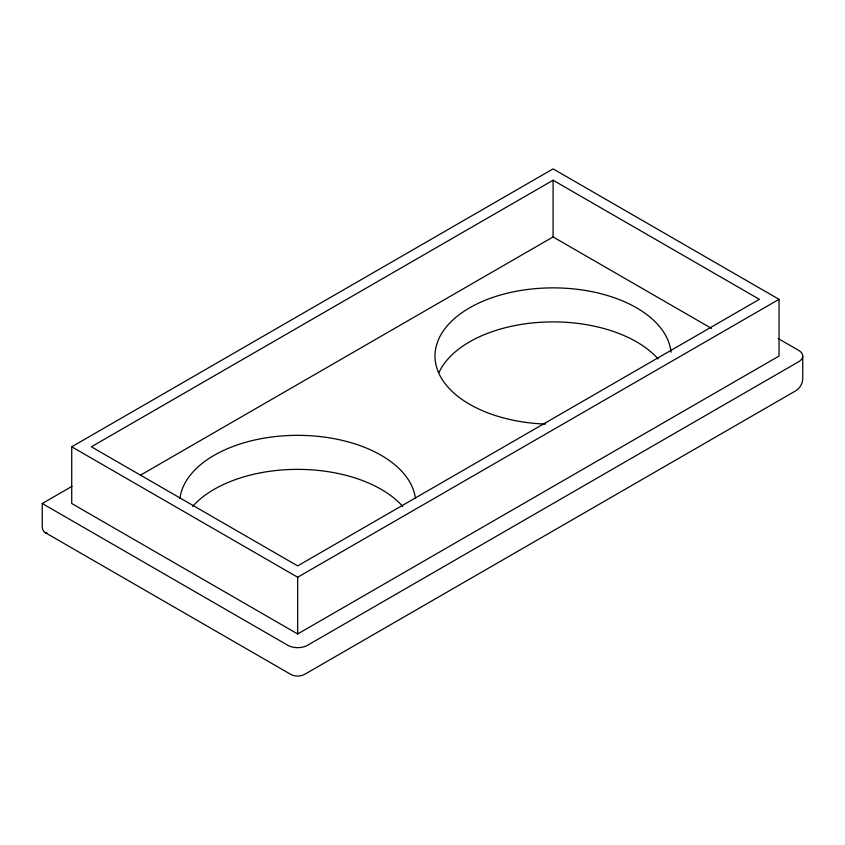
<?xml version="1.0" encoding="UTF-8"?>
<svg xmlns="http://www.w3.org/2000/svg" width="845" height="845" viewBox="0 0 845 845"><rect width="100%" height="100%" fill="white"/><g stroke="black" fill="none" stroke-linecap="round" stroke-linejoin="round"><path stroke-width="1.27" d="M71.719 446.794L553.084 168.884L779.037 299.331L779.037 356.051L297.672 633.961L71.719 503.514L71.719 446.794L297.672 577.241L779.037 299.331M553.084 180.228L91.366 446.794L297.672 565.896L759.391 299.331L553.084 180.228L553.084 236.938L140.513 475.143M47.162 533.184A13.89 8.017 -60 0 1 42.25 526.203L42.25 503.514L71.962 486.361M778.118 338.507L798.683 350.379A13.89 8.017 0 0 1 798.683 361.723L307.495 645.305A13.89 8.017 0 0 1 287.849 645.305L42.25 503.514M553.084 236.938L711.511 328.409M45.123 532.561L290.722 674.352C295.032 676.729 300.281 676.623 304.612 674.352L795.8 390.77C799.93 388.151 802.655 383.662 802.75 378.74L802.75 356.051M297.672 577.241L297.672 633.961M545.395 424.084A118.089 68.181 0 0 1 435.038 354.351A118.089 68.181 0 0 1 551.257 287.881A118.089 68.181 0 0 1 670.993 352.249M439.02 372.434A118.089 68.181 0 0 1 540.536 322.283A118.089 68.181 0 0 1 658.118 358.914M179.911 498.434A118.089 68.181 0 0 1 297.672 435.333A118.089 68.181 0 0 1 415.434 498.434M192.639 506.377A118.089 68.181 0 0 1 297.672 469.366A118.089 68.181 0 0 1 402.695 506.377"/></g></svg>
